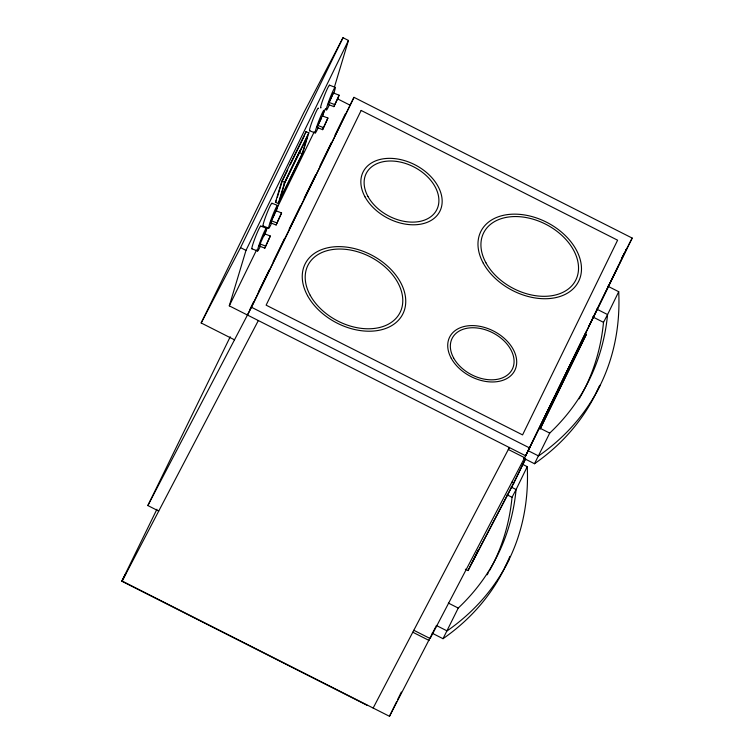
<?xml version="1.0" encoding="UTF-8"?>
<svg xmlns="http://www.w3.org/2000/svg" width="754" height="754" viewBox="0 0 754 754"><rect width="100%" height="100%" fill="white"/><g stroke="black" fill="none" stroke-linecap="round" stroke-linejoin="round"><path stroke-width="1.13" d="M247.453 315.04L353.984 97.332L632.201 238.085L525.67 455.793L229.291 305.851L245.993 250.385L348.452 40.452L343.013 37.7L303.626 113.034L201.167 322.966L234.494 339.828M259.131 245.936L264.654 233.825L270.318 236.021L264.805 248.132L259.131 245.936L260.601 242.939M264.013 235.936L264.654 233.825M275.464 202.308L281.826 181.177L305.992 131.667L308.829 132.77L302.467 153.901L278.301 203.41L275.464 202.308L276.492 200.206M277.368 197.171L282.119 181.384M270.432 222.788L275.917 210.743L281.581 212.939L276.105 224.984L270.432 222.788L274.795 213.853M275.276 212.854L275.917 210.743M264.805 248.132L270.318 236.021M278.301 203.41L284.663 182.28L308.829 132.77M276.105 224.984L281.581 212.939M284.126 183.75L300.017 150.338M305.323 133.892L305.992 131.667M302.166 153.693L307.264 136.785L284.955 182.487L279.866 199.395L302.166 153.693L299.338 152.591M316.963 127.454L322.231 115.852L327.905 118.048L322.627 129.66L316.963 127.454L321.6 117.963M328.197 104.438L333.4 92.978L339.064 95.174L338.423 97.294L333.862 106.634L328.197 104.438L333.4 92.978M334.427 87.049L348.452 40.452M322.627 129.66L327.905 118.048M333.862 106.634L339.064 95.174M201.167 322.966L240.545 247.632L343.013 37.7M282.627 180.347L287.698 169.961M290.233 164.768L304.428 135.692M229.291 305.851L256.586 249.942M264.824 233.061L267.397 227.783M276.152 209.857L314.248 131.79M322.486 114.91L325.577 108.576M158.736 511.061L147.85 505.557L230.234 336.774M250.083 309.102L253.683 301.723M258.32 292.222L269.131 270.073M273.25 261.629L284.578 238.424M289.216 228.924L300.544 205.719M304.145 198.33L315.474 175.126M320.111 165.635L331.44 142.421M335.04 135.041L345.341 113.939M147.85 505.557L251.516 307.264L353.984 97.332M367.368 705.452L121.799 581.211L156.917 509.261M435.812 626.763L389.479 716.3L122.148 581.051L125.871 573.436L121.799 581.211M509.355 447.367L508.328 449.478L524.652 457.735L430.129 638.534L413.805 630.278M389.479 716.3L396.689 701.531M397.716 699.42L401.326 692.04M465.331 569.185L468.046 570.571L478.121 550.213M524.652 457.735L555.029 395.501M556.056 393.39L585.924 332.203M588.497 326.925L618.365 265.738M619.392 263.627L626.602 248.858M525.67 455.793L556.565 392.495M557.592 390.393L628.129 245.861M525.453 458.894L513.615 483.163L471.938 562.87M540.392 428.3L582.616 341.779M468.046 570.571L513.785 483.078L525.651 458.781M540.09 429.186L586.508 334.088L575.585 355.238M522.296 464.181L527.244 466.679L516.094 489.534A375.398 260.771 27.6 0 1 458.243 608.063L443.022 638.695L432.136 633.181M607.837 286.209L618.714 291.713L607.564 314.569A375.398 260.771 27.6 0 1 549.713 433.098L534.492 463.729L523.606 458.215M122.148 581.051L258.339 320.544M373.155 708.044L509.346 447.537M621.682 258.198L624.397 253.005M625.49 250.922L626.574 248.848M628.638 244.89L632.201 238.085M489.355 570.938A375.398 260.771 27.6 0 0 512.032 497.31L516.094 489.534L511.146 487.027M580.825 395.973A375.398 260.771 27.6 0 0 603.502 322.344L607.564 314.569L596.678 309.055M504.869 567.583L508.931 559.807M596.339 392.617L600.401 384.842M329.545 85.174L335.21 87.37M328.838 102.327L334.503 104.523M317.594 125.343L323.268 127.539M309.536 130.753L315.2 132.949M281.826 181.177L284.663 182.28M271.921 203.231L277.585 205.427M271.072 220.677L276.737 222.873M263.061 225.955L268.735 228.16M260.771 226.077L266.435 228.283M259.772 243.825L265.436 246.021M251.911 248.811L257.576 251.007M337.811 98.981L349.922 105.108M592.616 316.831L603.502 322.344M240.545 247.632L245.993 250.385M539.817 428.093L549.713 433.098M251.516 307.264L529.732 448.017M527.677 450.44L538.554 455.944A366.67 254.711 27.6 0 0 618.714 291.713M511.975 482.164L513.785 483.078M507.084 494.803L512.032 497.31M448.347 603.059L458.243 608.063M436.208 625.405L447.084 630.909A366.67 254.711 27.6 0 0 527.244 466.679M412.787 632.22L429.12 640.485M309.903 130.517A12.196 0.99 -68.8 0 1 313.136 118.793A12.196 0.99 -68.8 0 1 318.452 108.567M318.131 127.784A12.196 0.99 -68.8 0 1 315.709 129.914A12.196 0.99 -68.8 0 1 322.486 112.497A12.196 0.99 -68.8 0 1 322.561 116.418M580.278 396.943A375.398 260.771 27.6 0 1 579.176 398.875M509.855 556.405A366.67 254.711 27.6 0 1 443.022 638.695M599.6 385.548A366.67 254.711 27.6 0 1 534.492 463.729M329.291 104.929A12.196 0.99 -68.8 0 1 326.859 107.059A12.196 0.99 -68.8 0 1 333.645 89.651A12.196 0.99 -68.8 0 1 333.72 93.562M321.053 107.671A12.196 0.99 -68.8 0 1 324.286 95.947A12.196 0.99 -68.8 0 1 329.611 85.711M263.429 225.729A12.196 0.99 -68.8 0 1 266.662 214.004A12.196 0.99 -68.8 0 1 271.987 203.768M252.279 248.575A12.196 0.99 -68.8 0 1 255.512 236.85A12.196 0.99 -68.8 0 1 260.837 226.624M271.666 222.986A12.196 0.99 -68.8 0 1 269.235 225.116A12.196 0.99 -68.8 0 1 276.021 207.708A12.196 0.99 -68.8 0 1 276.096 211.62M488.262 572.87A375.398 260.771 27.6 0 1 487.141 574.793M260.516 245.832A12.196 0.99 -68.8 0 1 258.085 247.962A12.196 0.99 -68.8 0 1 264.871 230.554A12.196 0.99 -68.8 0 1 264.937 234.475M361.147 110.452L266.124 305.153L522.569 434.898L617.601 240.196L361.147 110.452M485.915 262.769A51.762 35.956 27.6 0 0 570.26 287.368A51.762 35.956 27.6 0 0 533.012 219.169A51.762 35.956 27.6 0 0 485.915 262.769M483.267 263.155A54.891 38.134 27.6 0 0 572.71 289.244A54.891 38.134 27.6 0 0 533.21 216.916A54.891 38.134 27.6 0 0 483.267 263.155M367.933 196.417A39.67 27.559 27.6 0 0 432.56 215.276A39.67 27.559 27.6 0 0 404.021 163.005A39.67 27.559 27.6 0 0 367.933 196.417M451.241 358.263A36.597 25.419 27.6 0 0 510.863 375.652A36.597 25.419 27.6 0 0 484.539 327.443A36.597 25.419 27.6 0 0 451.241 358.263M453.606 357.924A33.798 23.478 27.6 0 0 508.677 373.984A33.798 23.478 27.6 0 0 484.36 329.451A33.798 23.478 27.6 0 0 453.606 357.924M307.528 295.634A54.891 38.134 27.6 0 0 396.972 321.722A54.891 38.134 27.6 0 0 357.471 249.395A54.891 38.134 27.6 0 0 307.528 295.634M365.002 196.841A43.129 29.962 27.6 0 0 435.275 217.34A43.129 29.962 27.6 0 0 404.238 160.517A43.129 29.962 27.6 0 0 365.002 196.841M310.186 295.248A51.753 35.947 27.6 0 0 394.512 319.847A51.753 35.947 27.6 0 0 357.273 251.657A51.753 35.947 27.6 0 0 310.186 295.248"/></g></svg>
